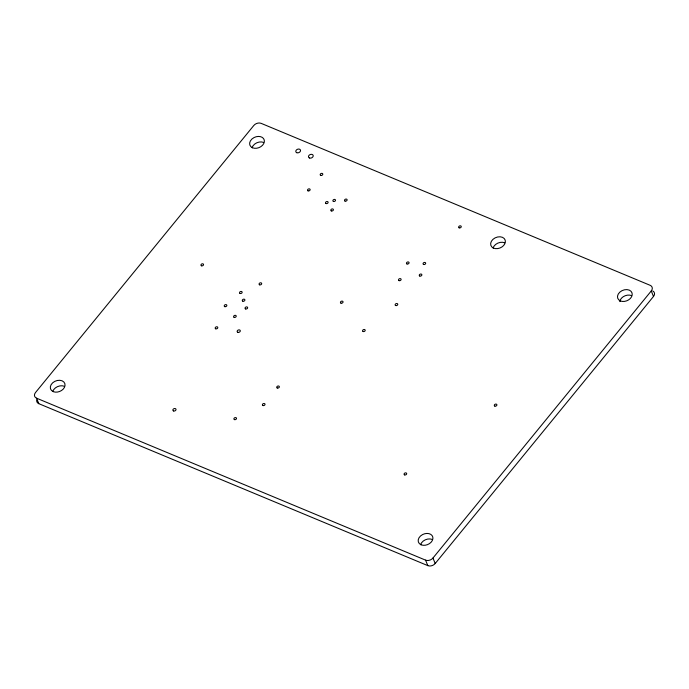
<?xml version="1.0" encoding="UTF-8"?>
<svg xmlns="http://www.w3.org/2000/svg" width="689" height="689" viewBox="0 0 689 689"><rect width="100%" height="100%" fill="white"/><g stroke="black" fill="none" stroke-linecap="round" stroke-linejoin="round"><path stroke-width="1.03" d="M36.569 398.182L425.569 560.14A5.46 4.013 -22.2 0 0 432.959 558.03L651.26 290.965A5.46 4.013 -22.2 0 0 650.192 285.332L261.191 123.374A5.46 4.013 -22.2 0 0 253.802 125.484L35.501 392.549A5.46 4.013 -22.2 0 0 36.569 398.182L38.808 403.668L427.809 565.626A5.46 4.013 -22.2 0 0 435.198 563.516L653.499 296.451A5.46 4.013 -22.2 0 0 653.422 291.404M651.26 290.965L653.499 296.451M432.959 558.03L435.198 563.516M425.569 560.14L427.809 565.626M619.755 301.593A7.648 5.624 -22.2 0 1 631.52 295.598M420.609 544.672A7.648 5.624 -22.2 0 1 432.21 539.444M38.808 403.668A5.46 4.013 -22.2 0 1 36.775 399.93M493.074 248.014A7.648 5.624 -22.2 0 1 504.675 242.786M52.752 391.516A7.648 5.624 -22.2 0 1 64.344 386.288M252.071 147.679A7.648 5.624 -22.2 0 1 263.663 142.442M652.707 290.939A5.46 4.013 -22.2 0 1 652.957 291.077M399.017 280.621A1.369 1.008 -22.2 0 0 401.119 279.553A1.369 1.008 -22.2 0 0 399.293 278.787A1.369 1.008 -22.2 0 0 399.017 280.621M406.975 263.956A1.369 1.008 -22.2 0 0 409.077 262.888A1.369 1.008 -22.2 0 0 407.242 262.121A1.369 1.008 -22.2 0 0 406.975 263.956M494.805 406.097A1.369 1.008 -22.2 0 0 496.907 405.029A1.369 1.008 -22.2 0 0 495.081 404.262A1.369 1.008 -22.2 0 0 494.805 406.097M234.122 317.345A1.369 1.008 -22.2 0 0 236.224 316.277A1.369 1.008 -22.2 0 0 234.389 315.51A1.369 1.008 -22.2 0 0 234.122 317.345M240.048 293.454A1.369 1.008 -22.2 0 0 242.149 292.386A1.369 1.008 -22.2 0 0 240.315 291.628A1.369 1.008 -22.2 0 0 240.048 293.454M224.743 306.631A1.369 1.008 -22.2 0 0 226.845 305.563A1.369 1.008 -22.2 0 0 225.019 304.796A1.369 1.008 -22.2 0 0 224.743 306.631M423.571 264.447A1.369 1.008 -22.2 0 0 425.673 263.379A1.369 1.008 -22.2 0 0 423.838 262.621A1.369 1.008 -22.2 0 0 423.571 264.447M262.922 405.528A1.369 1.008 -22.2 0 0 265.024 404.46A1.369 1.008 -22.2 0 0 263.189 403.694A1.369 1.008 -22.2 0 0 262.922 405.528M404.581 474.885A1.369 1.008 -22.2 0 0 406.682 473.808A1.369 1.008 -22.2 0 0 404.848 473.05A1.369 1.008 -22.2 0 0 404.581 474.885M459.158 227.844A1.369 1.008 -22.2 0 0 461.26 226.776A1.369 1.008 -22.2 0 0 459.434 226.009A1.369 1.008 -22.2 0 0 459.158 227.844M259.572 284.815A1.369 1.008 -22.2 0 0 261.682 283.747A1.369 1.008 -22.2 0 0 259.848 282.981A1.369 1.008 -22.2 0 0 259.572 284.815M201.446 265.799A1.369 1.008 -22.2 0 0 203.548 264.731A1.369 1.008 -22.2 0 0 201.713 263.973A1.369 1.008 -22.2 0 0 201.446 265.799M234.415 419.601A1.369 1.008 -22.2 0 0 236.516 418.524A1.369 1.008 -22.2 0 0 234.682 417.767A1.369 1.008 -22.2 0 0 234.415 419.601M395.658 305.537A1.369 1.008 -22.2 0 0 397.76 304.469A1.369 1.008 -22.2 0 0 395.925 303.703A1.369 1.008 -22.2 0 0 395.658 305.537M237.765 332.296A1.636 1.206 -22.2 0 0 240.289 331.013A1.636 1.206 -22.2 0 0 238.093 330.1A1.636 1.206 -22.2 0 0 237.765 332.296M173.482 410.945A1.636 1.206 -22.2 0 0 176.005 409.662A1.636 1.206 -22.2 0 0 173.8 408.749A1.636 1.206 -22.2 0 0 173.482 410.945M296.735 152.691A2.455 1.809 -22.2 0 0 300.516 150.77A2.455 1.809 -22.2 0 0 297.217 149.392A2.455 1.809 -22.2 0 0 296.735 152.691M309.413 157.979A2.455 1.809 -22.2 0 0 313.202 156.05A2.455 1.809 -22.2 0 0 309.904 154.68A2.455 1.809 -22.2 0 0 309.413 157.979M620.427 300.947A7.648 5.624 -22.2 0 0 632.192 294.952A7.648 5.624 -22.2 0 0 621.943 290.689A7.648 5.624 -22.2 0 0 620.427 300.947M421.108 544.792A7.648 5.624 -22.2 0 0 432.881 538.798A7.648 5.624 -22.2 0 0 422.624 534.535A7.648 5.624 -22.2 0 0 421.108 544.792M333.407 201.429A1.369 1.008 -22.2 0 0 335.509 200.353A1.369 1.008 -22.2 0 0 333.674 199.595A1.369 1.008 -22.2 0 0 333.407 201.429M308.035 190.862A1.369 1.008 -22.2 0 0 310.136 189.794A1.369 1.008 -22.2 0 0 308.31 189.027A1.369 1.008 -22.2 0 0 308.035 190.862M331.306 210.929A1.369 1.008 -22.2 0 0 333.407 209.852A1.369 1.008 -22.2 0 0 331.581 209.094A1.369 1.008 -22.2 0 0 331.306 210.929M320.695 175.376A1.369 1.008 -22.2 0 0 322.796 174.308A1.369 1.008 -22.2 0 0 320.962 173.55A1.369 1.008 -22.2 0 0 320.695 175.376M340.952 303.134A1.369 1.008 -22.2 0 0 343.053 302.058A1.369 1.008 -22.2 0 0 341.219 301.3A1.369 1.008 -22.2 0 0 340.952 303.134M245.542 308.922A1.369 1.008 -22.2 0 0 247.644 307.854A1.369 1.008 -22.2 0 0 245.809 307.087A1.369 1.008 -22.2 0 0 245.542 308.922M363.094 331.512A1.369 1.008 -22.2 0 0 365.196 330.436A1.369 1.008 -22.2 0 0 363.361 329.678A1.369 1.008 -22.2 0 0 363.094 331.512M215.691 328.799A1.369 1.008 -22.2 0 0 217.793 327.731A1.369 1.008 -22.2 0 0 215.958 326.965A1.369 1.008 -22.2 0 0 215.691 328.799M493.574 248.135A7.648 5.624 -22.2 0 0 505.347 242.14A7.648 5.624 -22.2 0 0 495.098 237.877A7.648 5.624 -22.2 0 0 493.574 248.135M53.251 391.636A7.648 5.624 -22.2 0 0 65.016 385.642A7.648 5.624 -22.2 0 0 54.767 381.379A7.648 5.624 -22.2 0 0 53.251 391.636M252.562 147.79A7.648 5.624 -22.2 0 0 264.335 141.805A7.648 5.624 -22.2 0 0 254.086 137.533A7.648 5.624 -22.2 0 0 252.562 147.79M419.765 276.039A1.369 1.008 -22.2 0 0 421.866 274.971A1.369 1.008 -22.2 0 0 420.032 274.213A1.369 1.008 -22.2 0 0 419.765 276.039M242.804 301.179A1.369 1.008 -22.2 0 0 244.905 300.111A1.369 1.008 -22.2 0 0 243.071 299.345A1.369 1.008 -22.2 0 0 242.804 301.179M345.025 201.076A1.369 1.008 -22.2 0 0 347.127 200.008A1.369 1.008 -22.2 0 0 345.301 199.242A1.369 1.008 -22.2 0 0 345.025 201.076M277.236 388.002A1.369 1.008 -22.2 0 0 279.346 386.934A1.369 1.008 -22.2 0 0 277.512 386.176A1.369 1.008 -22.2 0 0 277.236 388.002M326.018 203.539A1.369 1.008 -22.2 0 0 328.119 202.463A1.369 1.008 -22.2 0 0 326.285 201.705A1.369 1.008 -22.2 0 0 326.018 203.539"/></g></svg>
